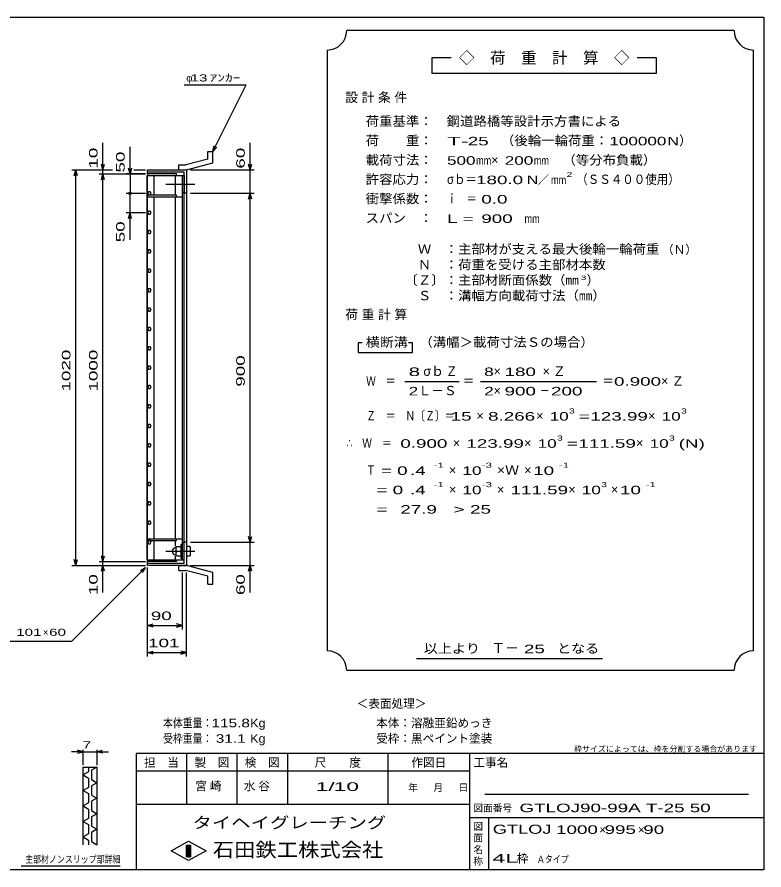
# Model space of a CAD drawing. Units: millimetres, scale not verified. Extents: x -1820 to 1731, y -1282 to 1054.
# Drawn here: x -197 to 1731, y -1146 to 1054 of the extents above; entities that cross this region are included whole.
import ezdxf
from ezdxf.enums import TextEntityAlignment as Align

# ---------------------------------------------------------------- set-up
doc = ezdxf.new("R2010")
doc.units = ezdxf.units.MM
doc.header["$LTSCALE"] = 10
doc.linetypes.add('CHAIN', pattern=[18.5, 12, -1.5, 3.5, -1.5])
for name, color, linetype, lineweight in [('0_2', 150, 'Continuous', 25), ('16', 3, 'Continuous', 25), ('19', 6, 'Continuous', 25), ('22', 4, 'Continuous', 25), ('24', 2, 'Continuous', 25), ('32', 4, 'Continuous', 25)]:
    doc.layers.add(name, color=color, linetype=linetype, lineweight=lineweight)
doc.styles.add('ベクトル', font='')
doc.styles.get('ベクトル').set_extended_font_data('ベクトル')

msp = doc.modelspace()

# ---------------------------------------------------------------- linework, layer by layer
at = {"layer": '0_2'}
for p, q in [((-1729, 1053.5), (1731, 1053.5)), ((1731, 1053.5), (1731, -1146.5)), ((1731, -846.5), (111, -846.5)), ((111, -846.5), (111, -1146.5)), ((241, -846.5), (241, -976.5)), ((371, -976.5), (371, -846.5)), ((501, -846.5), (501, -976.5)), ((761, -976.5), (761, -846.5)), ((971, -846.5), (971, -1146.5)), ((971, -891.5), (111, -891.5)), ((1691, -951.5), (1011, -951.5)), ((111, -976.5), (971, -976.5)), ((971, -1011.5), (1731, -1011.5)), ((1021, -1146.5), (1021, -1011.5)), ((201, -1097.5), (246, -1072.5)), ((246, -1072.5), (291, -1097.5)), ((246, -1122.5), (201, -1097.5)), ((241, -1082.5), (251, -1082.5)), ((241, -1112.5), (241, -1082.5)), ((241, -1082.5), (243, -1082.5)), ((243, -1082.5), (243, -1112.5)), ((245, -1112.5), (245, -1082.5)), ((245, -1082.5), (247, -1082.5)), ((291, -1097.5), (246, -1122.5)), ((247, -1082.5), (247, -1112.5)), ((249, -1112.5), (249, -1082.5)), ((249, -1082.5), (251, -1082.5)), ((251, -1082.5), (251, -1112.5)), ((251, -1082.5), (251, -1112.5)), ((251, -1112.5), (241, -1112.5)), ((243, -1112.5), (245, -1112.5)), ((247, -1112.5), (249, -1112.5)), ((1731, -1146.5), (-1729, -1146.5))]:
    msp.add_line(p, q, dxfattribs=at)
at = {"layer": '16'}
for p, q in [((139.3, -346.5), (139.3, 644.5)), ((139.3, 644.5), (140, 644.5)), ((215, 649), (140, 649)), ((140, 649), (140, 644.5)), ((140, 644.5), (215, 644.5)), ((140, -346.5), (140, 644.5)), ((140, 644.5), (230, 644.5)), ((157.5, 594.5), (157.5, 644.5)), ((212.5, 594.5), (212.5, 644.5)), ((215, 644.5), (215, 649)), ((230, -346.5), (230, 644.5)), ((230, 644.5), (235, 644.5)), ((235, 644.5), (235, 600.5)), ((142.22, 602.88), (140, 598.96)), ((140, 598.96), (142.28, 595.09)), ((140, 594.5), (140, 590)), ((215, 594.5), (140, 594.5)), ((146.72, 602.91), (142.22, 602.88)), ((142.28, 595.09), (146.78, 595.12)), ((149, 599), (146.72, 602.91)), ((146.78, 595.12), (149, 599.04)), ((215, 590), (215, 594.5)), ((235, 600.5), (230, 600.5)), ((140, 590), (230, 590)), ((157.5, -292), (157.5, 590)), ((212.5, -292), (212.5, 590)), ((142.22, 552.88), (140, 548.96)), ((146.72, 552.91), (142.22, 552.88)), ((149, 549), (146.72, 552.91)), ((140, 548.96), (142.28, 545.09)), ((142.28, 545.09), (146.78, 545.12)), ((146.78, 545.12), (149, 549.04)), ((142.22, 502.88), (140, 498.96)), ((140, 498.96), (142.28, 495.09)), ((146.72, 502.91), (142.22, 502.88)), ((142.28, 495.09), (146.78, 495.12)), ((149, 499), (146.72, 502.91)), ((146.78, 495.12), (149, 499.04)), ((142.22, 452.88), (140, 448.96)), ((140, 448.96), (142.28, 445.09)), ((146.72, 452.91), (142.22, 452.88)), ((142.28, 445.09), (146.78, 445.12)), ((149, 449), (146.72, 452.91)), ((146.78, 445.12), (149, 449.04)), ((142.22, 402.88), (140, 398.96)), ((140, 398.96), (142.28, 395.09)), ((146.72, 402.91), (142.22, 402.88)), ((149, 399), (146.72, 402.91)), ((146.78, 395.12), (149, 399.04)), ((142.28, 395.09), (146.78, 395.12)), ((142.22, 352.88), (140, 348.96)), ((146.72, 352.91), (142.22, 352.88)), ((149, 349), (146.72, 352.91)), ((140, 348.96), (142.28, 345.09)), ((142.28, 345.09), (146.78, 345.12)), ((146.78, 345.12), (149, 349.04)), ((142.22, 302.88), (140, 298.96)), ((140, 298.96), (142.28, 295.09)), ((146.72, 302.91), (142.22, 302.88)), ((142.28, 295.09), (146.78, 295.12)), ((149, 299), (146.72, 302.91)), ((146.78, 295.12), (149, 299.04)), ((142.22, 252.88), (140, 248.96)), ((140, 248.96), (142.28, 245.09)), ((146.72, 252.91), (142.22, 252.88)), ((142.28, 245.09), (146.78, 245.12)), ((149, 249), (146.72, 252.91)), ((146.78, 245.12), (149, 249.04)), ((142.22, 202.88), (140, 198.96)), ((140, 198.96), (142.28, 195.09)), ((146.72, 202.91), (142.22, 202.88)), ((149, 199), (146.72, 202.91)), ((146.78, 195.12), (149, 199.04)), ((142.28, 195.09), (146.78, 195.12)), ((142.22, 152.88), (140, 148.96)), ((140, 148.96), (142.28, 145.09)), ((146.72, 152.91), (142.22, 152.88)), ((142.28, 145.09), (146.78, 145.12)), ((149, 149), (146.72, 152.91)), ((146.78, 145.12), (149, 149.04)), ((142.22, 102.88), (140, 98.96)), ((140, 98.96), (142.28, 95.09)), ((146.72, 102.91), (142.22, 102.88)), ((142.28, 95.09), (146.78, 95.12)), ((149, 99), (146.72, 102.91)), ((146.78, 95.12), (149, 99.04)), ((142.22, 52.88), (140, 48.96)), ((140, 48.96), (142.28, 45.09)), ((146.72, 52.91), (142.22, 52.88)), ((142.28, 45.09), (146.78, 45.12)), ((149, 49), (146.72, 52.91)), ((146.78, 45.12), (149, 49.04)), ((142.22, 2.88), (140, -1.04)), ((146.72, 2.91), (142.22, 2.88)), ((149, -1), (146.72, 2.91)), ((140, -1.04), (142.28, -4.91)), ((142.28, -4.91), (146.78, -4.88)), ((146.78, -4.88), (149, -0.96)), ((142.22, -47.12), (140, -51.04)), ((140, -51.04), (142.28, -54.91)), ((146.72, -47.09), (142.22, -47.12)), ((142.28, -54.91), (146.78, -54.88)), ((149, -51), (146.72, -47.09)), ((146.78, -54.88), (149, -50.96)), ((142.22, -97.12), (140, -101.04)), ((140, -101.04), (142.28, -104.91)), ((146.72, -97.09), (142.22, -97.12)), ((142.28, -104.91), (146.78, -104.88)), ((149, -101), (146.72, -97.09)), ((146.78, -104.88), (149, -100.96)), ((142.22, -147.12), (140, -151.04)), ((140, -151.04), (142.28, -154.91)), ((146.72, -147.09), (142.22, -147.12)), ((149, -151), (146.72, -147.09)), ((146.78, -154.88), (149, -150.96)), ((142.28, -154.91), (146.78, -154.88)), ((142.22, -197.12), (140, -201.04)), ((146.72, -197.09), (142.22, -197.12)), ((149, -201), (146.72, -197.09)), ((140, -201.04), (142.28, -204.91)), ((142.28, -204.91), (146.78, -204.88)), ((146.78, -204.88), (149, -200.96)), ((142.22, -247.12), (140, -251.04)), ((140, -251.04), (142.28, -254.91)), ((146.72, -247.09), (142.22, -247.12)), ((142.28, -254.91), (146.78, -254.88)), ((149, -251), (146.72, -247.09)), ((146.78, -254.88), (149, -250.96)), ((140, -296.5), (140, -292)), ((140, -292), (230, -292)), ((140, -296.5), (215, -296.5)), ((142.22, -297.12), (140, -301.04)), ((140, -301.04), (142.28, -304.91)), ((146.72, -297.09), (142.22, -297.12)), ((142.28, -304.91), (146.78, -304.88)), ((149, -301), (146.72, -297.09)), ((146.78, -304.88), (149, -300.96)), ((157.5, -346.5), (157.5, -296.5)), ((212.5, -311.5), (212.5, -296.5)), ((215, -296.5), (215, -292)), ((227, -343), (227, -306)), ((227, -306), (230, -306)), ((235, -302.5), (230, -302.5)), ((230, -343), (230, -306)), ((235, -346.5), (235, -302.5)), ((214, -314.5), (216, -312.5)), ((214, -334.5), (214, -314.5)), ((216, -324.5), (214, -322.5)), ((216, -324.5), (214, -326.5)), ((216, -312.5), (225, -312.5)), ((216, -324.5), (225, -324.5)), ((227, -314.5), (225, -312.5)), ((225, -324.5), (227, -322.5)), ((227, -326.5), (225, -324.5)), ((139.3, -346.5), (140, -346.5)), ((140, -346.5), (215, -346.5)), ((140, -351), (140, -346.5)), ((140, -346.5), (230, -346.5)), ((215, -351), (140, -351)), ((212.5, -346.5), (212.5, -337.5)), ((214, -334.5), (216, -336.5)), ((215, -346.5), (215, -351)), ((216, -336.5), (225, -336.5)), ((225, -336.5), (227, -334.5)), ((227, -343), (230, -343)), ((230, -346.5), (235, -346.5))]:
    msp.add_line(p, q, dxfattribs=at)
at = {"layer": '16', "linetype": 'CHAIN'}
for p, q in [((187, 622.5), (262, 622.5)), ((187, -324.5), (262, -324.5))]:
    msp.add_line(p, q, dxfattribs=at)
at = {"layer": '16'}
msp.add_arc((214, -324.5), 10, 90, 270, dxfattribs=at)
at = {"layer": '19'}
for p, q in [((295.61, 707.12), (308.61, 707.12)), ((295.61, 687.1), (295.61, 707.12)), ((308.61, 677.12), (308.61, 707.12)), ((295.61, 687.1), (239.28, 672.01)), ((220.99, 672.01), (239.28, 672.01)), ((220.99, 659.01), (220.99, 672.01)), ((241, 659), (308.61, 677.12)), ((140, 649), (140, 659)), ((140, 659), (241, 659)), ((235, 653), (140, 653)), ((221, 659), (241, 659)), ((235, -355), (235, 653)), ((241, 659), (241, -361)), ((241, 599), (235, 599)), ((241, -301), (235, -301)), ((249, -312.5), (241, -312.5)), ((241, -312.5), (241, -336.5)), ((241, -324.5), (249, -324.5)), ((251, -314.5), (249, -312.5)), ((251, -322.5), (249, -324.5)), ((249, -324.5), (251, -326.5)), ((251, -334.5), (251, -314.5)), ((140, -361), (140, -351)), ((241, -336.5), (249, -336.5)), ((249, -336.5), (251, -334.5)), ((140, -355), (235, -355)), ((241, -361), (140, -361)), ((220.99, -374.01), (220.99, -361.01)), ((221, -361), (241, -361)), ((308.61, -379.12), (241, -361)), ((220.99, -374.01), (239.28, -374.01)), ((295.61, -389.1), (239.28, -374.01)), ((295.61, -409.12), (295.61, -389.1)), ((308.61, -409.12), (308.61, -379.12)), ((295.61, -409.12), (308.61, -409.12))]:
    msp.add_line(p, q, dxfattribs=at)
at = {"layer": '22'}
for p, q in [((235, 879), (395, 879)), ((309, 707), (395, 879)), ((25, 659), (25, 729)), ((405, 659), (405, 729)), ((95, 649), (95, 719)), ((309, 707), (312, 721.6)), ((309, 707), (319, 718)), ((25, 659), (21, 674)), ((25, 659), (29, 674)), ((95, 649), (91, 664)), ((99, 664), (95, 649)), ((405, 659), (401, 674)), ((405, 659), (409, 674)), ((-55, 659), (50, 659)), ((-49, 644), (-45, 659)), ((-41, 644), (-45, 659)), ((-45, -361), (-45, 659)), ((15, 659), (50, 659)), ((15, 649), (135, 649)), ((21, 634), (25, 649)), ((25, 649), (25, 659)), ((29, 634), (25, 649)), ((25, -351), (25, 649)), ((135, 649), (85, 649)), ((95, 649), (95, 599)), ((105, 659), (135, 659)), ((105, 659), (135, 659)), ((251, 659), (415, 659)), ((405, 599), (405, 659)), ((85, 599), (135, 599)), ((95, 549), (95, 599)), ((251, 599), (415, 599)), ((401, 584), (405, 599)), ((409, 584), (405, 599)), ((405, -301), (405, 599)), ((85, 549), (135, 549)), ((91, 534), (95, 549)), ((99, 534), (95, 549)), ((95, 479), (95, 549)), ((405, -301), (401, -286)), ((405, -301), (409, -286)), ((251, -301), (415, -301)), ((405, -361), (405, -301)), ((-45, -361), (-49, -346)), ((-45, -361), (-41, -346)), ((15, -351), (135, -351)), ((25, -351), (21, -336)), ((25, -351), (29, -336)), ((25, -361), (25, -351)), ((-55, -361), (135, -361)), ((-55, -556), (135, -366)), ((15, -361), (135, -361)), ((21, -376), (25, -361)), ((29, -376), (25, -361)), ((25, -431), (25, -361)), ((122, -374), (135, -366)), ((127, -379), (135, -366)), ((140, -526), (140, -366)), ((140, -596), (140, -366)), ((251, -361), (415, -361)), ((401, -376), (405, -361)), ((409, -376), (405, -361)), ((405, -431), (405, -361)), ((230, -526), (230, -379)), ((241, -596), (241, -379)), ((140, -516), (155, -512)), ((155, -520), (140, -516)), ((140, -516), (230, -516)), ((230, -516), (215, -512)), ((215, -520), (230, -516)), ((-285, -556), (-55, -556)), ((140, -586), (155, -582)), ((155, -590), (140, -586)), ((140, -586), (241, -586)), ((241, -586), (226, -582)), ((226, -590), (241, -586))]:
    msp.add_line(p, q, dxfattribs=at)
msp.add_circle((95, 599), 3, dxfattribs=at)
at = {"layer": '24', "color": 4}
for p, q in [((1654, 1018.5), (654, 1018.5)), ((604, 968.5), (604, -581.5)), ((1704, -581.5), (1704, 968.5)), ((924, 948.5), (874, 948.5)), ((874, 948.5), (874, 908.5)), ((1454, 948.5), (1404, 948.5)), ((1454, 908.5), (1454, 948.5)), ((874, 908.5), (1454, 908.5)), ((694, 213.5), (684, 213.5)), ((684, 213.5), (684, 188.5)), ((824, 213.5), (814, 213.5)), ((824, 188.5), (824, 213.5)), ((684, 188.5), (824, 188.5)), ((804, 113.5), (944, 113.5)), ((999, 113.5), (1299, 113.5)), ((834, -601.5), (1314, -601.5)), ((654, -631.5), (1654, -631.5))]:
    msp.add_line(p, q, dxfattribs=at)
for centre, start, end in [((604, 1018.5), 270, 0), ((1704, 1018.5), 180, 270), ((604, -631.5), 0, 90), ((1704, -631.5), 90, 180)]:
    msp.add_arc(centre, 50, start, end, dxfattribs=at)
at = {"layer": '32'}
for p, q in [((-26, -841.5), (-56, -841.5)), ((-26, -841.5), (-41, -837.5)), ((-41, -845.5), (-26, -841.5)), ((-26, -876.5), (-26, -836.5)), ((-26, -841.5), (9, -841.5)), ((9, -836.5), (9, -876.5)), ((9, -841.5), (24, -837.5)), ((24, -845.5), (9, -841.5)), ((9, -841.5), (39, -841.5)), ((-26, -881.5), (9, -881.5)), ((-26, -1081.5), (-26, -881.5)), ((-12, -893.5), (-26, -901.5)), ((-26, -901.5), (-12, -909.5)), ((-12, -881.5), (-12, -893.5)), ((9, -881.5), (-5, -889.5)), ((-5, -889.5), (-5, -913.5)), ((9, -881.5), (9, -1081.5)), ((-12, -909.5), (-12, -933.5)), ((-5, -913.5), (9, -921.5)), ((9, -921.5), (-5, -929.5)), ((-12, -933.5), (-26, -941.5)), ((-26, -941.5), (-12, -949.5)), ((-5, -929.5), (-5, -953.5)), ((-12, -949.5), (-12, -973.5)), ((-5, -953.5), (9, -961.5)), ((9, -961.5), (-5, -969.5)), ((-12, -973.5), (-26, -981.5)), ((-26, -981.5), (-12, -989.5)), ((-12, -989.5), (-12, -1013.5)), ((-5, -969.5), (-5, -993.5)), ((-5, -993.5), (9, -1001.5)), ((9, -1001.5), (-5, -1009.5)), ((-5, -1009.5), (-5, -1033.5)), ((-12, -1013.5), (-26, -1021.5)), ((-26, -1021.5), (-12, -1029.5)), ((-12, -1029.5), (-12, -1053.5)), ((-5, -1033.5), (9, -1041.5)), ((-12, -1053.5), (-26, -1061.5)), ((9, -1041.5), (-5, -1049.5)), ((-5, -1049.5), (-5, -1073.5)), ((-26, -1061.5), (-12, -1069.5)), ((-12, -1069.5), (-12, -1081.5)), ((-5, -1073.5), (9, -1081.5)), ((69, -1136.5), (-186, -1136.5))]:
    msp.add_line(p, q, dxfattribs=at)

# ---------------------------------------------------------------- texts
at = {"layer": '0_2', "style": 'ベクトル'}
for s, height, p in [('枠サイズによっては、枠を分割する場合があります', 14.66, (1241, -834.5)), ('担\u3000当', 21.99, (131, -869.5)), ('製\u3000図', 21.99, (261, -869.5)), ('検\u3000図', 21.99, (391, -869.5)), ('尺\u3000\u3000度', 21.99, (571, -869.5)), ('作図日', 21.99, (821, -869.5)), ('工事名', 21.99, (981, -869.5)), ('年', 18.33, (813, -934)), ('月', 18.33, (878, -934)), ('日', 18.33, (943, -934)), ('図面番号', 18.33, (981, -987)), ('図', 18.33, (981, -1034)), ('面', 18.33, (981, -1064)), ('名', 18.33, (981, -1094)), ('称', 18.33, (981, -1124))]:
    msp.add_text(s, height=height, dxfattribs=at).set_placement(p, align=Align.MIDDLE_LEFT)
at = {"layer": '0_2', "color": 222, "style": 'ベクトル'}
for s, height, width, p in [('タイヘイグレーチング', 29.33, 1.25, (256, -1024.5)), ('石田鉄工株式会社', 36.66, 1.1, (308.5, -1094.5))]:
    msp.add_text(s, height=height, dxfattribs=dict(at, width=width)).set_placement(p, align=Align.MIDDLE_LEFT)
at = {"layer": '22', "color": 2, "style": 'ベクトル'}
for s, height, width, p in [(' 13 ', 18.33, 1.6, (240, 896.5)), ('ｱﾝｶｰ', 18.33, 1.6, (300, 896.5)), (' 90 ', 21.99, 1.65, (135, -491)), (' 101 ', 18.33, 1.6, (-210, -533.5)), (' 60 ', 18.33, 1.6, (-125, -533.5)), (' 101 ', 21.99, 1.65, (128, -561)), ('本体重量：', 21.99, 0.85, (180, -767.5)), ('115.8', 21.99, 1.35, (305, -767.5)), ('Kg', 21.99, 1.1, (405, -767.5)), ('受枠重量：', 21.99, 0.85, (180, -807.5)), (' 31.1', 21.99, 1.35, (305, -807.5)), ('Kg', 21.99, 1.1, (405, -807.5)), ('1/', 21.99, 2, (574, -931.5)), (' 10 ', 21.99, 2, (604, -931.5)), ('GTLOJ90-99A T-25 50               ', 21.99, 1.65, (1100, -986.5)), ('GTLOJ', 23.46, 1.5, (1031, -1041.5)), (' 1000 ', 21.99, 1.65, (1181, -1042.5)), (' 995 ', 21.99, 1.65, (1306, -1042.5)), (' 90 ', 21.99, 1.65, (1406, -1042.5)), ('4L', 21.99, 2.05, (1030, -1116.5)), ('Ａタイプ', 18.33, 0.8, (1145, -1119))]:
    msp.add_text(s, height=height, dxfattribs=dict(at, width=width)).set_placement(p, align=Align.MIDDLE_LEFT)
for s, height, p in [('φ', 18.33, (240, 896.5)), ('×', 18.33, (-130, -533.5)), ('＜表面処理＞', 21.99, (680, -717.5)), ('本体：', 21.99, (730, -767.5)), ('溶融亜鉛めっき', 21.99, (820, -767.5)), ('受枠：', 21.99, (730, -807.5)), ('黒ペイント塗装', 21.99, (820, -807.5)), ('×', 21.99, (1306, -1042.5)), ('×', 21.99, (1406, -1042.5)), ('枠', 21.99, (1093, -1116.5))]:
    msp.add_text(s, height=height, dxfattribs=at).set_placement(p, align=Align.MIDDLE_LEFT)
at = {"layer": '22', "color": 2, "style": 'ベクトル', "width": 1.65}
for s, p in [(' 10 ', (0, 649)), (' 50 ', (70, 639)), (' 60 ', (380, 649)), (' 50 ', (70, 459)), (' 1020 ', (-70, 74)), (' 1000 ', (0, 74)), (' 900 ', (380, 86.5)), (' 10 ', (0, -451)), (' 60 ', (380, -451))]:
    msp.add_text(s, height=21.99, rotation=90, dxfattribs=at).set_placement(p, align=Align.MIDDLE_LEFT)
at = {"layer": '22', "color": 2, "char_height": 21.99, "attachment_point": 4, "style": 'ベクトル'}
for s, insert in [('\\T1.25;宮崎\u3000', (263.5, -931.5)), ('\\T1.25;水谷\u3000', (388.5, -931.5))]:
    msp.add_mtext(s, dxfattribs=dict(at, insert=insert))
at = {"layer": '24', "style": 'ベクトル'}
for s, height, p in [('◇\u3000荷\u3000重\u3000計\u3000算\u3000◇', 29.33, (944, 948.5)), ('）', 24.19, (1512, 735)), ('×', 24.19, (1027, 685)), ('／', 21.99, (1146.5, 633.5)), ('（Ｎ）', 21.99, (1468, 453.5)), ('）', 24.19, (1273, 375)), ('σｂ', 24.19, (852, 140)), ('×', 24.19, (1033, 140)), ('Ｌ－Ｓ', 24.19, (839, 90)), ('×', 24.19, (1033, 90)), ('×', 24.19, (989, 25)), ('×', 24.19, (1143, 25)), ('×', 24.19, (1432, 25)), ('×', 24.19, (928, -45)), ('×', 24.19, (1112, -45)), ('×', 24.19, (1401, -45)), ('×', 24.19, (918, -115)), ('×', 24.19, (1112, -115)), ('×', 24.19, (918, -165)), ('×', 24.19, (1042, -165)), ('×', 24.19, (1226, -165)), ('×', 24.19, (1336, -165)), ('Ｔ－', 25.66, (1028, -574))]:
    msp.add_text(s, height=height, dxfattribs=at).set_placement(p, align=Align.MIDDLE_LEFT)
for s, height, width, p in [('荷重基準：\u3000', 24.19, 1.05, (703, 785)), ('鋼道路橋等設計示方書による', 24.19, 1.05, (912, 785)), ('荷\u3000\u3000重：\u3000', 24.19, 1.05, (703, 735)), ('（後輪一輪荷重：', 24.19, 1.05, (1052, 735)), ('T-', 21.99, 2, (913, 733.5)), (' 25 ', 21.99, 1.65, (953, 733.5)), ('100000', 21.99, 1.5, (1332, 733.5)), ('N', 21.99, 1.4, (1482, 733.5)), ('載荷寸法：\u3000', 24.19, 1.05, (703, 685)), ('500', 21.99, 1.5, (913, 683.5)), ('mm', 21.99, 0.8, (988, 683.5)), ('200', 21.99, 1.5, (1062, 683.5)), ('mm', 21.99, 0.8, (1137, 683.5)), ('\u3000（等分布負載）', 24.19, 1.05, (1176, 685)), ('許容応力：\u3000', 24.19, 1.05, (703, 635)), ('σｂ＝', 24.19, 0.9, (913, 635)), ('180.0', 21.99, 1.65, (988, 633.5)), ('N', 21.99, 1.4, (1119, 633.5)), ('mm', 21.99, 0.8, (1181.5, 633.5)), ('2', 13.2, 1.5, (1221.5, 647.5)), ('（ＳＳ４００使用）', 24.19, 0.9, (1246.5, 635)), ('衝撃係数：\u3000', 24.19, 1.05, (703, 585)), ('ｉ\u3000＝', 24.19, 0.75, (913, 585)), (' 0.0', 21.99, 1.65, (988, 583.5)), ('スパン\u3000：\u3000', 24.19, 1.05, (703, 535)), ('L =', 21.99, 1.65, (913, 533.5)), (' 900 ', 21.99, 1.65, (988, 533.5)), ('mm', 21.99, 0.8, (1113, 533.5)), ('\u3000Ｗ\u3000：主部材が支える最大後輪一輪荷重', 24.19, 1.05, (803, 455)), ('\u3000Ｎ\u3000：荷重を受ける主部材本数', 24.19, 1.05, (803, 415)), ('〔Ｚ〕：主部材断面係数（㎜', 24.19, 1.05, (803, 375)), ('3', 11, 1.8, (1258, 381)), ('\u3000Ｓ\u3000：溝幅方向載荷寸法（㎜）', 24.19, 1.05, (803, 335)), ('横断溝', 24.19, 1.1, (703, 215)), ('\u3000（溝幅＞載荷寸法Ｓの場合）', 24.19, 1.05, (807, 215)), ('8', 21.99, 1.8, (814, 138.5)), ('Ｚ', 24.19, 0.9, (910, 140)), ('8', 21.99, 1.5, (1009, 138.5)), (' 180 ', 21.99, 1.65, (1048, 138.5)), ('Ｗ\u3000＝', 24.19, 0.75, (704, 115)), ('＝', 24.19, 0.9, (954, 115)), ('＝', 24.19, 0.9, (1314, 115)), ('0.900', 21.99, 1.65, (1344, 113.5)), ('2', 21.99, 1.5, (814, 88.5)), ('2', 21.99, 1.5, (1009, 88.5)), (' 900 ', 21.99, 1.65, (1048, 88.5)), ('－', 24.19, 0.75, (1153, 90)), (' 200 ', 21.99, 1.65, (1168, 88.5)), ('3', 13.2, 1.5, (1228, 37.5)), ('3', 13.2, 1.5, (1517, 37.5)), ('Ｚ\u3000＝\u3000Ｎ〔Ｚ〕＝', 24.19, 0.75, (704, 25)), (' 15 ', 21.99, 1.65, (909, 23.5)), ('8.266', 21.99, 1.65, (1019, 23.5)), ('10', 21.99, 1.5, (1178, 23.5)), ('=', 21.99, 1.7, (1253, 23.5)), ('123.99', 21.99, 1.65, (1283, 23.5)), ('10', 21.99, 1.5, (1467, 23.5)), ('∴\u3000Ｗ\u3000＝', 24.19, 0.75, (654, -45)), (' 0.900', 21.99, 1.65, (779, -46.5)), ('123.99', 21.99, 1.65, (963, -46.5)), ('10', 21.99, 1.5, (1147, -46.5)), ('3', 13.2, 1.5, (1197, -32.5)), ('=', 21.99, 1.7, (1222, -46.5)), ('111.59', 21.99, 1.65, (1252, -46.5)), ('10', 21.99, 1.5, (1436, -46.5)), ('3', 13.2, 1.5, (1486, -32.5)), ('(N)', 21.99, 1.65, (1511, -46.5)), ('Ｔ', 24.19, 0.75, (704, -115)), (' = 0', 21.99, 1.65, (729, -116.5)), (' .4 ', 21.99, 1.65, (804, -116.5)), ('-1', 13.2, 1.65, (879, -102.5)), ('10', 21.99, 1.5, (953, -116.5)), ('-3', 13.2, 1.65, (1003, -102.5)), ('×Ｗ', 24.19, 1.1, (1042, -115)), (' 10 ', 21.99, 1.65, (1122, -116.5)), ('-1', 13.2, 1.65, (1202, -102.5)), ('-1', 13.2, 1.65, (879, -152.5)), ('-3', 13.2, 1.65, (1003, -152.5)), ('3', 13.2, 1.5, (1311, -152.5)), ('-1', 13.2, 1.65, (1426, -152.5)), ('  = 0', 21.99, 1.65, (704, -166.5)), (' .4 ', 21.99, 1.65, (804, -166.5)), ('10', 21.99, 1.5, (953, -166.5)), ('111.59', 21.99, 1.65, (1077, -166.5)), ('10', 21.99, 1.5, (1261, -166.5)), (' 10 ', 21.99, 1.65, (1346, -166.5)), ('  =', 21.99, 1.65, (704, -216.5)), (' 27.9', 21.99, 1.65, (779, -216.5)), ('>', 21.99, 1.7, (929, -216.5)), (' 25 ', 21.99, 1.65, (959, -216.5)), ('以上より\u3000', 24.19, 1.1, (853, -575)), (' 25 ', 21.99, 1.65, (1098, -576.5)), ('となる', 24.19, 1.1, (1197, -575))]:
    msp.add_text(s, height=height, dxfattribs=dict(at, width=width)).set_placement(p, align=Align.MIDDLE_LEFT)
at = {"layer": '24', "char_height": 24.19, "attachment_point": 4, "style": 'ベクトル'}
for s, insert in [('\\T1.28;設計条件', (650.5, 845)), ('\\T1.28;荷重計算', (650.5, 285)), ('\\T1.42;×Ｚ', (1159.5, 140)), ('\\T1.42;×Ｚ', (1465.5, 115))]:
    msp.add_mtext(s, dxfattribs=dict(at, insert=insert))
at = {"layer": '32', "color": 2, "style": 'ベクトル'}
for s, width, p in [(' 7 ', 1.6, (-38.5, -824)), ('主部材ノンスリップ部詳細', 0.8, (-176, -1119))]:
    msp.add_text(s, height=18.33, dxfattribs=dict(at, width=width)).set_placement(p, align=Align.MIDDLE_LEFT)

doc.saveas('drawing.dxf')
